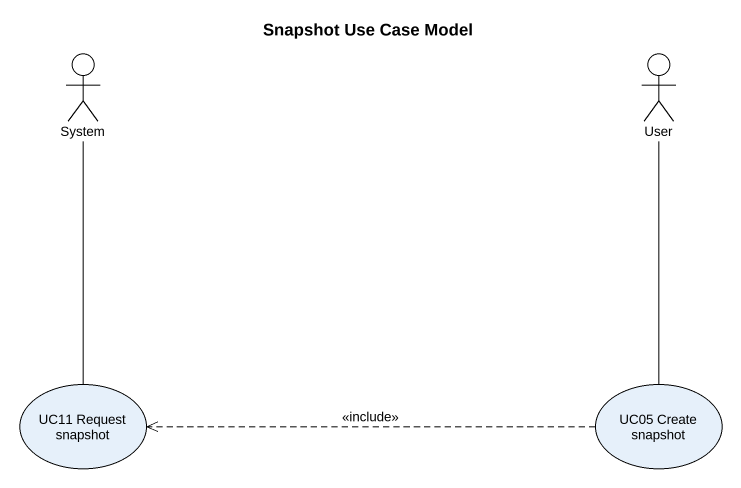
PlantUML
@startuml
title Snapshot Use Case Model
actor System
actor User
usecase "UC11 Request snapshot" as UC11_Request_snapshot
usecase "UC05 Create snapshot" as UC05_Create_snapshot
System -- UC11_Request_snapshot
User -- UC05_Create_snapshot
UC05_Create_snapshot .left.> UC11_Request_snapshot : <<include>>
@enduml
